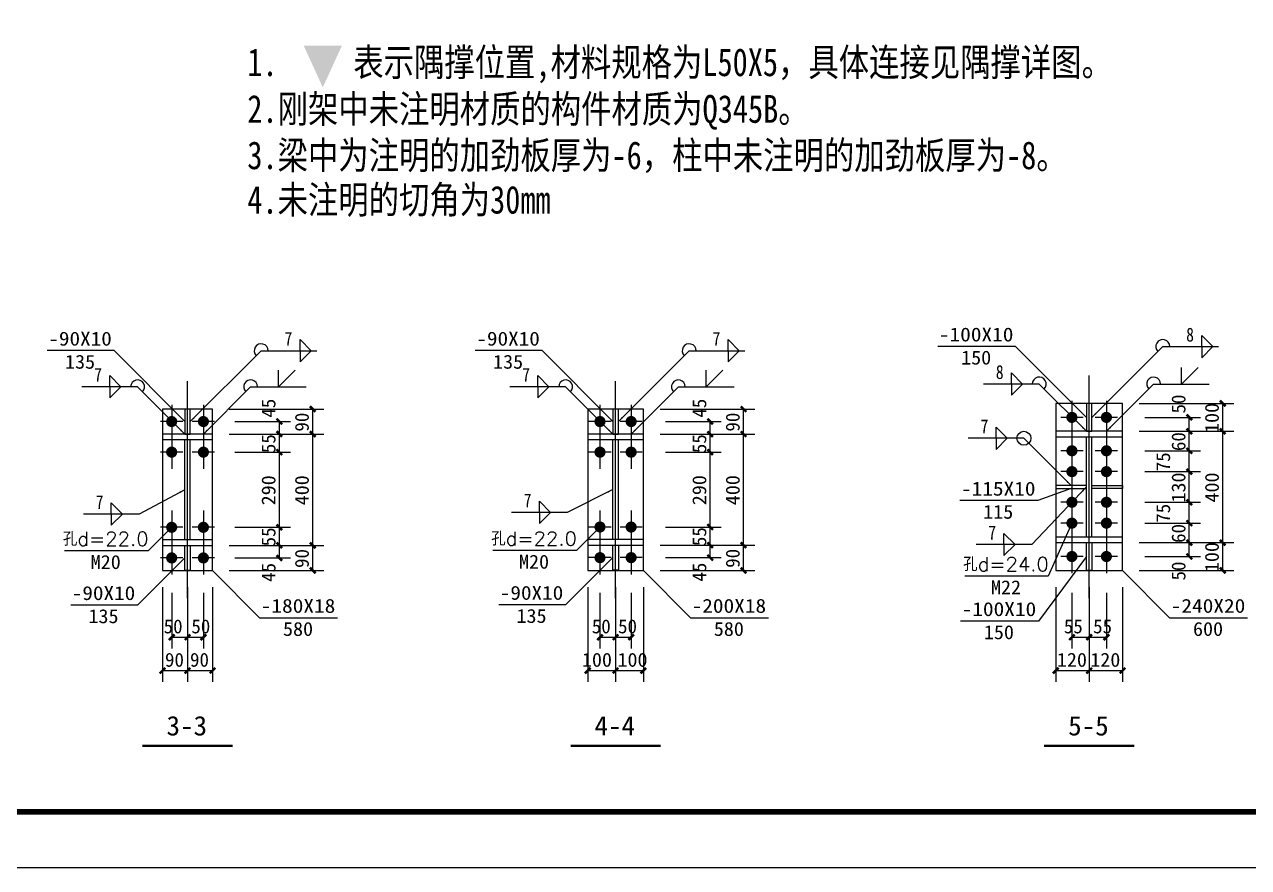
# Model space of a CAD drawing. Extents: x 36360094 to 36697644, y 75306 to 425482.
# Drawn here: x 36642273 to 36664272, y 337289 to 352434 of the extents above; entities that cross this region are included whole.
import ezdxf
from ezdxf.enums import TextEntityAlignment as Align

# ---------------------------------------------------------------- set-up
doc = ezdxf.new("R2010")
doc.units = 0
doc.header["$LTSCALE"] = 1000
doc.header["$MEASUREMENT"] = 0
for name, color, linetype in [('10', 7, 'CONTINUOUS'), ('1000', 2, 'CONTINUOUS'), ('DIM', 3, 'CONTINUOUS'), ('PUB_TITLE', 4, 'CONTINUOUS'), ('尺寸标注', 253, 'CONTINUOUS'), ('焊缝标注', 253, 'CONTINUOUS'), ('编号标注', 253, 'CONTINUOUS'), ('螺栓孔标注', 253, 'CONTINUOUS'), ('钢板标注', 253, 'CONTINUOUS'), ('隅撑', 1, 'CONTINUOUS')]:
    doc.layers.add(name, color=color, linetype=linetype)
doc.styles.add('-宋体', font='', dxfattribs={"width": 0.8})
doc.styles.add('_HZTXT', font='txt.shx', dxfattribs={"width": 0.8, "bigfont": 'hztxt.shx'})
doc.styles.get('-宋体').set_extended_font_data('SimSun')

msp = doc.modelspace()

# ---------------------------------------------------------------- linework, layer by layer
at = {"layer": '10', "color": 253, "linetype": 'ByBlock'}
for p, q in [((36661098.5, 345675.5, 500), (36661098.5, 345075.5, 500)), ((36661718.5, 345675.5, 500), (36661718.5, 345075.5, 500)), ((36644918.4, 345600.5, 500), (36644918.4, 345000.5, 500)), ((36645488.4, 345600.5, 500), (36645488.4, 345000.5, 500)), ((36652616.4, 345600.5, 500), (36652616.4, 345000.5, 500)), ((36653176.4, 345600.5, 500), (36653176.4, 345000.5, 500)), ((36645118.4, 345300.5, 500), (36644718.4, 345300.5, 500)), ((36645688.4, 345300.5, 500), (36645288.4, 345300.5, 500)), ((36652816.4, 345300.5, 500), (36652416.4, 345300.5, 500)), ((36653376.4, 345300.5, 500), (36652976.4, 345300.5, 500)), ((36661298.5, 345375.5, 500), (36660898.5, 345375.5, 500)), ((36661918.5, 345375.5, 500), (36661518.5, 345375.5, 500)), ((36644918.4, 345050.5, 500), (36644918.4, 344450.5, 500)), ((36645488.4, 345050.5, 500), (36645488.4, 344450.5, 500)), ((36652616.4, 345050.5, 500), (36652616.4, 344450.5, 500)), ((36653176.4, 345050.5, 500), (36653176.4, 344450.5, 500)), ((36661098.5, 345075.5, 500), (36661098.5, 344475.5, 500)), ((36661718.5, 345075.5, 500), (36661718.5, 344475.5, 500)), ((36645118.4, 344750.5, 500), (36644718.4, 344750.5, 500)), ((36645688.4, 344750.5, 500), (36645288.4, 344750.5, 500)), ((36652816.4, 344750.5, 500), (36652416.4, 344750.5, 500)), ((36653376.4, 344750.5, 500), (36652976.4, 344750.5, 500)), ((36661298.5, 344775.5, 500), (36660898.5, 344775.5, 500)), ((36661918.5, 344775.5, 500), (36661518.5, 344775.5, 500)), ((36661098.5, 344700.5, 500), (36661098.5, 344100.5, 500)), ((36661718.5, 344700.5, 500), (36661718.5, 344100.5, 500)), ((36661298.5, 344400.5, 500), (36660898.5, 344400.5, 500)), ((36661918.5, 344400.5, 500), (36661518.5, 344400.5, 500)), ((36661098.5, 344150.5, 500), (36661098.5, 343550.5, 500)), ((36661718.5, 344150.5, 500), (36661718.5, 343550.5, 500)), ((36644918.4, 343700.5, 500), (36644918.4, 343100.5, 500)), ((36645488.4, 343700.5, 500), (36645488.4, 343100.5, 500)), ((36652616.4, 343705.5, 500), (36652616.4, 343105.5, 500)), ((36653176.4, 343705.5, 500), (36653176.4, 343105.5, 500)), ((36661298.5, 343850.5, 500), (36660898.5, 343850.5, 500)), ((36661098.5, 343775.5, 500), (36661098.5, 343175.5, 500)), ((36661918.5, 343850.5, 500), (36661518.5, 343850.5, 500)), ((36661718.5, 343775.5, 500), (36661718.5, 343175.5, 500)), ((36661298.5, 343475.5, 500), (36660898.5, 343475.5, 500)), ((36661918.5, 343475.5, 500), (36661518.5, 343475.5, 500)), ((36645118.4, 343400.5, 500), (36644718.4, 343400.5, 500)), ((36645688.4, 343400.5, 500), (36645288.4, 343400.5, 500)), ((36652816.4, 343405.5, 500), (36652416.4, 343405.5, 500)), ((36653376.4, 343405.5, 500), (36652976.4, 343405.5, 500)), ((36644918.4, 343150.5, 500), (36644918.4, 342550.5, 500)), ((36645488.4, 343150.5, 500), (36645488.4, 342550.5, 500)), ((36652616.4, 343155.5, 500), (36652616.4, 342555.5, 500)), ((36653176.4, 343155.5, 500), (36653176.4, 342555.5, 500)), ((36661098.5, 343175.5, 500), (36661098.5, 342575.5, 500)), ((36661718.5, 343175.5, 500), (36661718.5, 342575.5, 500)), ((36645118.4, 342850.5, 500), (36644718.4, 342850.5, 500)), ((36645688.4, 342850.5, 500), (36645288.4, 342850.5, 500)), ((36652816.4, 342855.5, 500), (36652416.4, 342855.5, 500)), ((36653376.4, 342855.5, 500), (36652976.4, 342855.5, 500)), ((36661298.5, 342875.5, 500), (36660898.5, 342875.5, 500)), ((36661918.5, 342875.5, 500), (36661518.5, 342875.5, 500))]:
    msp.add_line(p, q, dxfattribs=at)
at = {"layer": '10', "const_width": 100, "elevation": 500}
for points in [[(36644968.4, 345300.5, 1), (36644868.4, 345300.5, 1), (36644968.4, 345300.5, 1)], [(36645538.4, 345300.5, 1), (36645438.4, 345300.5, 1), (36645538.4, 345300.5, 1)], [(36652666.4, 345300.5, 1), (36652566.4, 345300.5, 1), (36652666.4, 345300.5, 1)], [(36653226.4, 345300.5, 1), (36653126.4, 345300.5, 1), (36653226.4, 345300.5, 1)], [(36661148.5, 345375.5, 1), (36661048.5, 345375.5, 1), (36661148.5, 345375.5, 1)], [(36661768.5, 345375.5, 1), (36661668.5, 345375.5, 1), (36661768.5, 345375.5, 1)], [(36644968.4, 344750.5, 1), (36644868.4, 344750.5, 1), (36644968.4, 344750.5, 1)], [(36645538.4, 344750.5, 1), (36645438.4, 344750.5, 1), (36645538.4, 344750.5, 1)], [(36652666.4, 344750.5, 1), (36652566.4, 344750.5, 1), (36652666.4, 344750.5, 1)], [(36653226.4, 344750.5, 1), (36653126.4, 344750.5, 1), (36653226.4, 344750.5, 1)], [(36661148.5, 344775.5, 1), (36661048.5, 344775.5, 1), (36661148.5, 344775.5, 1)], [(36661768.5, 344775.5, 1), (36661668.5, 344775.5, 1), (36661768.5, 344775.5, 1)], [(36661148.5, 344400.5, 1), (36661048.5, 344400.5, 1), (36661148.5, 344400.5, 1)], [(36661768.5, 344400.5, 1), (36661668.5, 344400.5, 1), (36661768.5, 344400.5, 1)], [(36661148.5, 343850.5, 1), (36661048.5, 343850.5, 1), (36661148.5, 343850.5, 1)], [(36661768.5, 343850.5, 1), (36661668.5, 343850.5, 1), (36661768.5, 343850.5, 1)], [(36644968.4, 343400.5, 1), (36644868.4, 343400.5, 1), (36644968.4, 343400.5, 1)], [(36645538.4, 343400.5, 1), (36645438.4, 343400.5, 1), (36645538.4, 343400.5, 1)], [(36652666.4, 343405.5, 1), (36652566.4, 343405.5, 1), (36652666.4, 343405.5, 1)], [(36653226.4, 343405.5, 1), (36653126.4, 343405.5, 1), (36653226.4, 343405.5, 1)], [(36661148.5, 343475.5, 1), (36661048.5, 343475.5, 1), (36661148.5, 343475.5, 1)], [(36661768.5, 343475.5, 1), (36661668.5, 343475.5, 1), (36661768.5, 343475.5, 1)], [(36661148.5, 342875.5, 1), (36661048.5, 342875.5, 1), (36661148.5, 342875.5, 1)], [(36661768.5, 342875.5, 1), (36661668.5, 342875.5, 1), (36661768.5, 342875.5, 1)], [(36644968.4, 342850.5, 1), (36644868.4, 342850.5, 1), (36644968.4, 342850.5, 1)], [(36645538.4, 342850.5, 1), (36645438.4, 342850.5, 1), (36645538.4, 342850.5, 1)], [(36652666.4, 342855.5, 1), (36652566.4, 342855.5, 1), (36652666.4, 342855.5, 1)], [(36653226.4, 342855.5, 1), (36653126.4, 342855.5, 1), (36653226.4, 342855.5, 1)]]:
    msp.add_lwpolyline(points, format="xyb", close=True, dxfattribs=at)
at = {"layer": '10', "const_width": 45, "elevation": 500}
for points in [[(36644393.4, 339475.5), (36646013.4, 339475.5)], [(36652086.4, 339475.5), (36653706.4, 339475.5)], [(36660598.5, 339475.5), (36662218.5, 339475.5)]]:
    msp.add_lwpolyline(points, dxfattribs=at)
at = {"layer": '1000', "elevation": 500}
for points in [[(36662008.5, 345625.5), (36660808.5, 345625.5)], [(36660808.5, 345625.5), (36660808.5, 342625.5)], [(36661458.5, 345625.5), (36661358.5, 345625.5)], [(36661358.5, 345625.5), (36661358.5, 345125.5)], [(36661458.5, 345125.5), (36661458.5, 345625.5)], [(36662008.5, 342625.5), (36662008.5, 345625.5)], [(36645653.4, 345525.5), (36644753.4, 345525.5)], [(36644753.4, 345525.5), (36644753.4, 342625.5)], [(36645253.4, 345525.5), (36645153.4, 345525.5)], [(36645153.4, 345525.5), (36645153.4, 345075.5)], [(36645253.4, 345075.5), (36645253.4, 345525.5)], [(36645653.4, 342625.5), (36645653.4, 345525.5)], [(36653396.4, 345525.5), (36652396.4, 345525.5)], [(36652396.4, 345525.5), (36652396.4, 342625.5)], [(36652946.4, 345525.5), (36652846.4, 345525.5)], [(36652846.4, 345525.5), (36652846.4, 345075.5)], [(36652946.4, 345075.5), (36652946.4, 345525.5)], [(36653396.4, 342625.5), (36653396.4, 345525.5)], [(36645153.4, 345075.5), (36645253.4, 345075.5)], [(36652846.4, 345075.5), (36652946.4, 345075.5)], [(36661358.5, 345125.5), (36661458.5, 345125.5)], [(36661358.5, 344150.5), (36660808.5, 344150.5)], [(36660808.5, 344150.5), (36660808.5, 344100.5)], [(36660808.5, 344100.5), (36661358.5, 344100.5)], [(36661358.5, 344100.5), (36661358.5, 344150.5)], [(36661458.5, 344150.5), (36662008.5, 344150.5)], [(36661458.5, 344100.5), (36661458.5, 344150.5)], [(36662008.5, 344100.5), (36661458.5, 344100.5)], [(36662008.5, 344150.5), (36662008.5, 344100.5)], [(36645153.4, 343075.5), (36645253.4, 343075.5)], [(36645153.4, 342625.5), (36645153.4, 343075.5)], [(36645253.4, 343075.5), (36645253.4, 342625.5)], [(36652846.4, 343080.5), (36652946.4, 343080.5)], [(36652846.4, 342630.5), (36652846.4, 343080.5)], [(36652946.4, 343080.5), (36652946.4, 342630.5)], [(36661358.5, 343125.5), (36661458.5, 343125.5)], [(36661358.5, 342625.5), (36661358.5, 343125.5)], [(36661458.5, 343125.5), (36661458.5, 342625.5)], [(36644753.4, 342625.5), (36645653.4, 342625.5)], [(36645253.4, 342625.5), (36645153.4, 342625.5)], [(36652396.4, 342625.5), (36653396.4, 342625.5)], [(36652946.4, 342630.5), (36652846.4, 342630.5)], [(36660808.5, 342625.5), (36662008.5, 342625.5)], [(36661458.5, 342625.5), (36661358.5, 342625.5)]]:
    msp.add_lwpolyline(points, dxfattribs=at)
at = {"layer": 'PUB_TITLE'}
msp.add_lwpolyline([(36623344.3, 337288.6), (36697644.3, 337288.6), (36697644.3, 379288.6), (36623344.3, 379288.6)], close=True, dxfattribs=at)
at = {"layer": 'PUB_TITLE', "const_width": 100}
msp.add_lwpolyline([(36625844.3, 338288.6), (36696644.3, 338288.6), (36696644.3, 378288.6), (36625844.3, 378288.6)], close=True, dxfattribs=at)
at = {"layer": '尺寸标注', "color": 253, "linetype": 'ByBlock'}
for p, q in [((36662308.5, 345625.5, 500), (36664008.5, 345625.5, 500)), ((36645953.4, 345525.5, 500), (36647653.4, 345525.5, 500)), ((36653696.4, 345525.5, 500), (36655396.4, 345525.5, 500)), ((36646053.4, 345300.5, 500), (36647053.4, 345300.5, 500)), ((36653796.4, 345300.5, 500), (36654796.4, 345300.5, 500)), ((36662408.5, 345375.5, 500), (36663408.5, 345375.5, 500)), ((36645953.4, 345075.5, 500), (36647653.4, 345075.5, 500)), ((36645953.4, 345075.5, 500), (36647653.4, 345075.5, 500)), ((36646053.4, 345075.5, 500), (36647053.4, 345075.5, 500)), ((36646053.4, 345075.5, 500), (36647053.4, 345075.5, 500)), ((36653696.4, 345075.5, 500), (36655396.4, 345075.5, 500)), ((36653696.4, 345075.5, 500), (36655396.4, 345075.5, 500)), ((36653796.4, 345075.5, 500), (36654796.4, 345075.5, 500)), ((36653796.4, 345075.5, 500), (36654796.4, 345075.5, 500)), ((36662308.5, 345125.5, 500), (36664008.5, 345125.5, 500)), ((36662308.5, 345125.5, 500), (36664008.5, 345125.5, 500)), ((36662408.5, 345125.5, 500), (36663408.5, 345125.5, 500)), ((36662408.5, 345125.5, 500), (36663408.5, 345125.5, 500)), ((36646053.4, 344750.5, 500), (36647053.4, 344750.5, 500)), ((36646053.4, 344750.5, 500), (36647053.4, 344750.5, 500)), ((36653796.4, 344750.5, 500), (36654796.4, 344750.5, 500)), ((36653796.4, 344750.5, 500), (36654796.4, 344750.5, 500)), ((36662408.5, 344775.5, 500), (36663408.5, 344775.5, 500)), ((36662408.5, 344775.5, 500), (36663408.5, 344775.5, 500)), ((36662408.5, 344400.5, 500), (36663408.5, 344400.5, 500)), ((36662408.5, 344400.5, 500), (36663408.5, 344400.5, 500)), ((36662408.5, 343850.5, 500), (36663408.5, 343850.5, 500)), ((36662408.5, 343850.5, 500), (36663408.5, 343850.5, 500)), ((36662408.5, 343475.5, 500), (36663408.5, 343475.5, 500)), ((36662408.5, 343475.5, 500), (36663408.5, 343475.5, 500)), ((36646053.4, 343400.5, 500), (36647053.4, 343400.5, 500)), ((36646053.4, 343400.5, 500), (36647053.4, 343400.5, 500)), ((36653796.4, 343405.5, 500), (36654796.4, 343405.5, 500)), ((36653796.4, 343405.5, 500), (36654796.4, 343405.5, 500)), ((36645953.4, 343075.5, 500), (36647653.4, 343075.5, 500)), ((36645953.4, 343075.5, 500), (36647653.4, 343075.5, 500)), ((36646053.4, 343075.5, 500), (36647053.4, 343075.5, 500)), ((36646053.4, 343075.5, 500), (36647053.4, 343075.5, 500)), ((36653696.4, 343080.5, 500), (36655396.4, 343080.5, 500)), ((36653696.4, 343080.5, 500), (36655396.4, 343080.5, 500)), ((36653796.4, 343080.5, 500), (36654796.4, 343080.5, 500)), ((36653796.4, 343080.5, 500), (36654796.4, 343080.5, 500)), ((36662308.5, 343125.5, 500), (36664008.5, 343125.5, 500)), ((36662308.5, 343125.5, 500), (36664008.5, 343125.5, 500)), ((36662408.5, 343125.5, 500), (36663408.5, 343125.5, 500)), ((36662408.5, 343125.5, 500), (36663408.5, 343125.5, 500)), ((36646053.4, 342850.5, 500), (36647053.4, 342850.5, 500)), ((36653796.4, 342855.5, 500), (36654796.4, 342855.5, 500)), ((36662408.5, 342875.5, 500), (36663408.5, 342875.5, 500)), ((36645953.4, 342625.5, 500), (36647653.4, 342625.5, 500)), ((36653696.4, 342625.5, 500), (36655396.4, 342625.5, 500)), ((36662308.5, 342625.5, 500), (36664008.5, 342625.5, 500)), ((36644753.4, 342325.5, 500), (36644753.4, 340625.5, 500)), ((36645203.4, 342325.5, 500), (36645203.4, 340625.5, 500)), ((36645203.4, 342325.5, 500), (36645203.4, 340625.5, 500)), ((36645653.4, 342325.5, 500), (36645653.4, 340625.5, 500)), ((36652396.4, 342325.5, 500), (36652396.4, 340625.5, 500)), ((36652896.4, 342325.5, 500), (36652896.4, 340625.5, 500)), ((36652896.4, 342325.5, 500), (36652896.4, 340625.5, 500)), ((36653396.4, 342325.5, 500), (36653396.4, 340625.5, 500)), ((36660808.5, 342325.5, 500), (36660808.5, 340625.5, 500)), ((36661408.5, 342325.5, 500), (36661408.5, 340625.5, 500)), ((36661408.5, 342325.5, 500), (36661408.5, 340625.5, 500)), ((36662008.5, 342325.5, 500), (36662008.5, 340625.5, 500)), ((36644918.4, 342225.5, 500), (36644918.4, 341225.5, 500)), ((36645203.4, 342225.5, 500), (36645203.4, 341225.5, 500)), ((36645203.4, 342225.5, 500), (36645203.4, 341225.5, 500)), ((36645488.4, 342225.5, 500), (36645488.4, 341225.5, 500)), ((36652616.4, 342225.5, 500), (36652616.4, 341225.5, 500)), ((36652896.4, 342225.5, 500), (36652896.4, 341225.5, 500)), ((36652896.4, 342225.5, 500), (36652896.4, 341225.5, 500)), ((36653176.4, 342225.5, 500), (36653176.4, 341225.5, 500)), ((36661098.5, 342225.5, 500), (36661098.5, 341225.5, 500)), ((36661408.5, 342225.5, 500), (36661408.5, 341225.5, 500)), ((36661408.5, 342225.5, 500), (36661408.5, 341225.5, 500)), ((36661718.5, 342225.5, 500), (36661718.5, 341225.5, 500))]:
    msp.add_line(p, q, dxfattribs=at)
at = {"layer": '尺寸标注'}
for p, q in [((36663808.5, 345125.5, 500), (36663808.5, 345625.5, 500)), ((36647453.4, 345075.5, 500), (36647453.4, 345525.5, 500)), ((36655196.4, 345075.5, 500), (36655196.4, 345525.5, 500)), ((36646853.4, 345075.5, 500), (36646853.4, 345300.5, 500)), ((36654596.4, 345075.5, 500), (36654596.4, 345300.5, 500)), ((36663208.5, 345125.5, 500), (36663208.5, 345375.5, 500)), ((36646853.4, 344750.5, 500), (36646853.4, 345075.5, 500)), ((36647453.4, 343075.5, 500), (36647453.4, 345075.5, 500)), ((36654596.4, 344750.5, 500), (36654596.4, 345075.5, 500)), ((36655196.4, 343080.5, 500), (36655196.4, 345075.5, 500)), ((36663208.5, 344775.5, 500), (36663208.5, 345125.5, 500)), ((36663808.5, 343125.5, 500), (36663808.5, 345125.5, 500)), ((36646853.4, 343400.5, 500), (36646853.4, 344750.5, 500)), ((36654596.4, 343405.5, 500), (36654596.4, 344750.5, 500)), ((36663208.5, 344400.5, 500), (36663208.5, 344775.5, 500)), ((36663208.5, 343850.5, 500), (36663208.5, 344400.5, 500)), ((36663208.5, 343475.5, 500), (36663208.5, 343850.5, 500)), ((36663208.5, 343125.5, 500), (36663208.5, 343475.5, 500)), ((36646853.4, 343075.5, 500), (36646853.4, 343400.5, 500)), ((36654596.4, 343080.5, 500), (36654596.4, 343405.5, 500)), ((36646853.4, 342850.5, 500), (36646853.4, 343075.5, 500)), ((36647453.4, 342625.5, 500), (36647453.4, 343075.5, 500)), ((36654596.4, 342855.5, 500), (36654596.4, 343080.5, 500)), ((36655196.4, 342625.5, 500), (36655196.4, 343080.5, 500)), ((36663208.5, 342875.5, 500), (36663208.5, 343125.5, 500)), ((36663808.5, 342625.5, 500), (36663808.5, 343125.5, 500)), ((36644918.4, 341425.5, 500), (36645203.4, 341425.5, 500)), ((36645203.4, 341425.5, 500), (36645488.4, 341425.5, 500)), ((36652616.4, 341425.5, 500), (36652896.4, 341425.5, 500)), ((36652896.4, 341425.5, 500), (36653176.4, 341425.5, 500)), ((36661098.5, 341425.5, 500), (36661408.5, 341425.5, 500)), ((36661408.5, 341425.5, 500), (36661718.5, 341425.5, 500)), ((36644753.4, 340825.5, 500), (36645203.4, 340825.5, 500)), ((36645203.4, 340825.5, 500), (36645653.4, 340825.5, 500)), ((36652396.4, 340825.5, 500), (36652896.4, 340825.5, 500)), ((36652896.4, 340825.5, 500), (36653396.4, 340825.5, 500)), ((36660808.5, 340825.5, 500), (36661408.5, 340825.5, 500)), ((36661408.5, 340825.5, 500), (36662008.5, 340825.5, 500))]:
    msp.add_line(p, q, dxfattribs=at)
at = {"layer": '尺寸标注', "const_width": 45, "elevation": 500}
for points in [[(36663758.5, 345675.5), (36663858.5, 345575.5)], [(36647403.4, 345575.5), (36647503.4, 345475.5)], [(36655146.4, 345575.5), (36655246.4, 345475.5)], [(36663158.5, 345425.5), (36663258.5, 345325.5)], [(36646803.4, 345350.5), (36646903.4, 345250.5)], [(36654546.4, 345350.5), (36654646.4, 345250.5)], [(36663158.5, 345175.5), (36663258.5, 345075.5)], [(36663158.5, 345175.5), (36663258.5, 345075.5)], [(36663758.5, 345175.5), (36663858.5, 345075.5)], [(36663758.5, 345175.5), (36663858.5, 345075.5)], [(36646803.4, 345125.5), (36646903.4, 345025.5)], [(36646803.4, 345125.5), (36646903.4, 345025.5)], [(36647403.4, 345125.5), (36647503.4, 345025.5)], [(36647403.4, 345125.5), (36647503.4, 345025.5)], [(36654546.4, 345125.5), (36654646.4, 345025.5)], [(36654546.4, 345125.5), (36654646.4, 345025.5)], [(36655146.4, 345125.5), (36655246.4, 345025.5)], [(36655146.4, 345125.5), (36655246.4, 345025.5)], [(36646803.4, 344800.5), (36646903.4, 344700.5)], [(36646803.4, 344800.5), (36646903.4, 344700.5)], [(36654546.4, 344800.5), (36654646.4, 344700.5)], [(36654546.4, 344800.5), (36654646.4, 344700.5)], [(36663158.5, 344825.5), (36663258.5, 344725.5)], [(36663158.5, 344825.5), (36663258.5, 344725.5)], [(36663158.5, 344450.5), (36663258.5, 344350.5)], [(36663158.5, 344450.5), (36663258.5, 344350.5)], [(36663158.5, 343900.5), (36663258.5, 343800.5)], [(36663158.5, 343900.5), (36663258.5, 343800.5)], [(36646803.4, 343450.5), (36646903.4, 343350.5)], [(36646803.4, 343450.5), (36646903.4, 343350.5)], [(36654546.4, 343455.5), (36654646.4, 343355.5)], [(36654546.4, 343455.5), (36654646.4, 343355.5)], [(36663158.5, 343525.5), (36663258.5, 343425.5)], [(36663158.5, 343525.5), (36663258.5, 343425.5)], [(36663158.5, 343175.5), (36663258.5, 343075.5)], [(36663158.5, 343175.5), (36663258.5, 343075.5)], [(36663758.5, 343175.5), (36663858.5, 343075.5)], [(36663758.5, 343175.5), (36663858.5, 343075.5)], [(36646803.4, 343125.5), (36646903.4, 343025.5)], [(36646803.4, 343125.5), (36646903.4, 343025.5)], [(36647403.4, 343125.5), (36647503.4, 343025.5)], [(36647403.4, 343125.5), (36647503.4, 343025.5)], [(36654546.4, 343130.5), (36654646.4, 343030.5)], [(36654546.4, 343130.5), (36654646.4, 343030.5)], [(36655146.4, 343130.5), (36655246.4, 343030.5)], [(36655146.4, 343130.5), (36655246.4, 343030.5)], [(36646803.4, 342900.5), (36646903.4, 342800.5)], [(36654546.4, 342905.5), (36654646.4, 342805.5)], [(36663158.5, 342925.5), (36663258.5, 342825.5)], [(36647403.4, 342675.5), (36647503.4, 342575.5)], [(36655146.4, 342675.5), (36655246.4, 342575.5)], [(36663758.5, 342675.5), (36663858.5, 342575.5)], [(36644868.4, 341375.5), (36644968.4, 341475.5)], [(36645153.4, 341375.5), (36645253.4, 341475.5)], [(36645153.4, 341375.5), (36645253.4, 341475.5)], [(36645438.4, 341375.5), (36645538.4, 341475.5)], [(36652566.4, 341375.5), (36652666.4, 341475.5)], [(36652846.4, 341375.5), (36652946.4, 341475.5)], [(36652846.4, 341375.5), (36652946.4, 341475.5)], [(36653126.4, 341375.5), (36653226.4, 341475.5)], [(36661048.5, 341375.5), (36661148.5, 341475.5)], [(36661358.5, 341375.5), (36661458.5, 341475.5)], [(36661358.5, 341375.5), (36661458.5, 341475.5)], [(36661668.5, 341375.5), (36661768.5, 341475.5)], [(36644703.4, 340775.5), (36644803.4, 340875.5)], [(36645153.4, 340775.5), (36645253.4, 340875.5)], [(36645153.4, 340775.5), (36645253.4, 340875.5)], [(36645603.4, 340775.5), (36645703.4, 340875.5)], [(36652346.4, 340775.5), (36652446.4, 340875.5)], [(36652846.4, 340775.5), (36652946.4, 340875.5)], [(36652846.4, 340775.5), (36652946.4, 340875.5)], [(36653346.4, 340775.5), (36653446.4, 340875.5)], [(36660758.5, 340775.5), (36660858.5, 340875.5)], [(36661358.5, 340775.5), (36661458.5, 340875.5)], [(36661358.5, 340775.5), (36661458.5, 340875.5)], [(36661958.5, 340775.5), (36662058.5, 340875.5)]]:
    msp.add_lwpolyline(points, dxfattribs=at)
at = {"layer": '尺寸标注', "color": 3, "elevation": 500}
for points in [[(36645653.4, 345075.5), (36644753.4, 345075.5)], [(36644753.4, 345075.5), (36644753.4, 344975.5)], [(36644753.4, 344975.5), (36645653.4, 344975.5)], [(36645153.4, 343175.5), (36645153.4, 344975.5)], [(36645253.4, 343175.5), (36645253.4, 344975.5)], [(36645653.4, 344975.5), (36645653.4, 345075.5)], [(36653396.4, 345075.5), (36652396.4, 345075.5)], [(36652396.4, 345075.5), (36652396.4, 344975.5)], [(36652396.4, 344975.5), (36653396.4, 344975.5)], [(36652846.4, 343180.5), (36652846.4, 344975.5)], [(36652946.4, 343180.5), (36652946.4, 344975.5)], [(36653396.4, 344975.5), (36653396.4, 345075.5)], [(36662008.5, 345125.5), (36660808.5, 345125.5)], [(36660808.5, 345125.5), (36660808.5, 345025.5)], [(36660808.5, 345025.5), (36662008.5, 345025.5)], [(36661358.5, 343225.5), (36661358.5, 345025.5)], [(36661458.5, 343225.5), (36661458.5, 345025.5)], [(36662008.5, 345025.5), (36662008.5, 345125.5)], [(36662008.5, 343225.5), (36660808.5, 343225.5)], [(36660808.5, 343225.5), (36660808.5, 343125.5)], [(36662008.5, 343125.5), (36662008.5, 343225.5)], [(36645653.4, 343175.5), (36644753.4, 343175.5)], [(36644753.4, 343175.5), (36644753.4, 343075.5)], [(36644753.4, 343075.5), (36645653.4, 343075.5)], [(36645653.4, 343075.5), (36645653.4, 343175.5)], [(36653396.4, 343180.5), (36652396.4, 343180.5)], [(36652396.4, 343180.5), (36652396.4, 343080.5)], [(36652396.4, 343080.5), (36653396.4, 343080.5)], [(36653396.4, 343080.5), (36653396.4, 343180.5)], [(36660808.5, 343125.5), (36662008.5, 343125.5)]]:
    msp.add_lwpolyline(points, dxfattribs=at)
at = {"layer": '焊缝标注', "color": 253, "linetype": 'ByBlock'}
for p, q in [((36647226.7, 346772.8, 500), (36647426.7, 346572.8, 500)), ((36647226.7, 346572.8, 500), (36647226.7, 346772.8, 500)), ((36654919.7, 346772.8, 500), (36655119.7, 346572.8, 500)), ((36654919.7, 346572.8, 500), (36654919.7, 346772.8, 500)), ((36663431.8, 346847.8, 500), (36663631.8, 346647.8, 500)), ((36663431.8, 346647.8, 500), (36663431.8, 346847.8, 500)), ((36646526.7, 346572.8, 500), (36647526.7, 346572.8, 500)), ((36647226.7, 346372.8, 500), (36647426.7, 346572.8, 500)), ((36647226.7, 346572.8, 500), (36647226.7, 346372.8, 500)), ((36654219.7, 346572.8, 500), (36655219.7, 346572.8, 500)), ((36654919.7, 346372.8, 500), (36655119.7, 346572.8, 500)), ((36654919.7, 346572.8, 500), (36654919.7, 346372.8, 500)), ((36662731.8, 346647.8, 500), (36663731.8, 346647.8, 500)), ((36663431.8, 346447.8, 500), (36663631.8, 346647.8, 500)), ((36663431.8, 346647.8, 500), (36663431.8, 346447.8, 500)), ((36663067.4, 345973.7, 500), (36663067.4, 346273.7, 500)), ((36663067.4, 345973.7, 500), (36663367.4, 346273.7, 500)), ((36644005.9, 345925, 500), (36643805.9, 346125, 500)), ((36643805.9, 345925, 500), (36643805.9, 346125, 500)), ((36646837.2, 345923.7, 500), (36646837.2, 346223.7, 500)), ((36646837.2, 345923.7, 500), (36647137.2, 346223.7, 500)), ((36651698.9, 345925, 500), (36651498.9, 346125, 500)), ((36651498.9, 345925, 500), (36651498.9, 346125, 500)), ((36654525.2, 345923.7, 500), (36654525.2, 346223.7, 500)), ((36654525.2, 345923.7, 500), (36654825.2, 346223.7, 500)), ((36660211, 345975, 500), (36660011, 346175, 500)), ((36660011, 345975, 500), (36660011, 346175, 500)), ((36644305.9, 345925, 500), (36643305.9, 345925, 500)), ((36644005.9, 345925, 500), (36643805.9, 345725, 500)), ((36643805.9, 345925, 500), (36643805.9, 345725, 500)), ((36646337.2, 345923.7, 500), (36647337.2, 345923.7, 500)), ((36651998.9, 345925, 500), (36650998.9, 345925, 500)), ((36651698.9, 345925, 500), (36651498.9, 345725, 500)), ((36651498.9, 345925, 500), (36651498.9, 345725, 500)), ((36654025.2, 345923.7, 500), (36655025.2, 345923.7, 500)), ((36660511, 345975, 500), (36659511, 345975, 500)), ((36660211, 345975, 500), (36660011, 345775, 500)), ((36660011, 345975, 500), (36660011, 345775, 500)), ((36662567.4, 345973.7, 500), (36663567.4, 345973.7, 500)), ((36659936, 345000, 500), (36659736, 345200, 500)), ((36659736, 345000, 500), (36659736, 345200, 500)), ((36660236, 345000, 500), (36659236, 345000, 500)), ((36659936, 345000, 500), (36659736, 344800, 500)), ((36659736, 345000, 500), (36659736, 344800, 500)), ((36651726.6, 343669, 500), (36651526.6, 343869, 500)), ((36651526.6, 343669, 500), (36651526.6, 343869, 500)), ((36644333.2, 343638.8, 500), (36643333.2, 343638.8, 500)), ((36644033.2, 343638.8, 500), (36643833.2, 343838.8, 500)), ((36643833.2, 343638.8, 500), (36643833.2, 343838.8, 500)), ((36644033.2, 343638.8, 500), (36643833.2, 343438.8, 500)), ((36643833.2, 343638.8, 500), (36643833.2, 343438.8, 500)), ((36652026.6, 343669, 500), (36651026.6, 343669, 500)), ((36651726.6, 343669, 500), (36651526.6, 343469, 500)), ((36651526.6, 343669, 500), (36651526.6, 343469, 500)), ((36660075.3, 343091.2, 500), (36659875.3, 343291.2, 500)), ((36659875.3, 343091.2, 500), (36659875.3, 343291.2, 500)), ((36660375.3, 343091.2, 500), (36659375.3, 343091.2, 500)), ((36660075.3, 343091.2, 500), (36659875.3, 342891.2, 500)), ((36659875.3, 343091.2, 500), (36659875.3, 342891.2, 500))]:
    msp.add_line(p, q, dxfattribs=at)
at = {"layer": '焊缝标注'}
for p, q in [((36645253.4, 345300.5, 500), (36646526.7, 346572.8, 500)), ((36652946.4, 345300.5, 500), (36654219.7, 346572.8, 500)), ((36661458.5, 345375.5, 500), (36662731.8, 346647.8, 500)), ((36645153.4, 345075.5, 500), (36644305.9, 345925, 500)), ((36645488.4, 345075.5, 500), (36646337.2, 345923.7, 500)), ((36652846.4, 345075.5, 500), (36651998.9, 345925, 500)), ((36653176.4, 345075.5, 500), (36654025.2, 345923.7, 500)), ((36661358.5, 345125.5, 500), (36660511, 345975, 500)), ((36661718.5, 345125.5, 500), (36662567.4, 345973.7, 500)), ((36661083.5, 344150.5, 500), (36660236, 345000, 500)), ((36645153.4, 344075.5, 500), (36644333.2, 343638.8, 500)), ((36652846.4, 344078, 500), (36652026.6, 343669, 500)), ((36661358.5, 344125.5, 500), (36660375.3, 343091.2, 500))]:
    msp.add_line(p, q, dxfattribs=at)
msp.add_circle((36660236, 345000, 500), 125, dxfattribs=at)
for centre, start, end in [((36662731.8, 346647.8, 500), 0, 224.97719), ((36646526.7, 346572.8, 500), 0, 224.97719), ((36654219.7, 346572.8, 500), 0, 224.97719), ((36660511, 345975, 500), 314.93155, 180.00001), ((36662567.4, 345973.7, 500), 0, 224.97719), ((36644305.9, 345925, 500), 314.93155, 180.00001), ((36646337.2, 345923.7, 500), 0, 224.97719), ((36651998.9, 345925, 500), 314.93155, 180.00001), ((36654025.2, 345923.7, 500), 0, 224.97719)]:
    msp.add_arc(centre, 125, start, end, dxfattribs=at)
for points in [[(36661458.5, 345375.5, 500), (36661539.9, 345435.6, 500), (36661518.6, 345456.8, 500)], [(36645253.4, 345300.5, 500), (36645334.7, 345360.6, 500), (36645313.5, 345381.8, 500)], [(36652946.4, 345300.5, 500), (36653027.7, 345360.6, 500), (36653006.5, 345381.8, 500)], [(36661358.5, 345125.5, 500), (36661298.5, 345206.9, 500), (36661277.3, 345185.7, 500)], [(36661718.5, 345125.5, 500), (36661799.9, 345185.6, 500), (36661778.6, 345206.8, 500)], [(36645153.4, 345075.5, 500), (36645093.4, 345156.9, 500), (36645072.1, 345135.7, 500)], [(36645488.4, 345075.5, 500), (36645569.7, 345135.6, 500), (36645548.5, 345156.8, 500)], [(36652846.4, 345075.5, 500), (36652786.4, 345156.9, 500), (36652765.1, 345135.7, 500)], [(36653176.4, 345075.5, 500), (36653257.7, 345135.6, 500), (36653236.5, 345156.8, 500)], [(36645153.4, 344075.5, 500), (36645058.1, 344041.7, 500), (36645072.2, 344015.3, 500)], [(36652846.4, 344078, 500), (36652750.2, 344046.8, 500), (36652763.6, 344019.9, 500)], [(36661083.5, 344150.5, 500), (36661023.5, 344231.9, 500), (36661002.3, 344210.7, 500)], [(36661358.5, 344125.5, 500), (36661278.7, 344063.4, 500), (36661300.5, 344042.7, 500)]]:
    msp.add_solid(points, dxfattribs=at)
at = {"layer": '编号标注', "color": 7, "linetype": 'ByBlock'}
for p, q in [((36661408.5, 342125.5, 500), (36661408.5, 346125.5, 500)), ((36645203.4, 342125.5, 500), (36645203.4, 346025.5, 500)), ((36652896.4, 342125.5, 500), (36652896.4, 346025.5, 500))]:
    msp.add_line(p, q, dxfattribs=at)
at = {"layer": '螺栓孔标注', "color": 253, "linetype": 'ByBlock'}
for p, q in [((36661098.5, 343475.5, 500), (36660673.5, 342522.8, 500)), ((36644918.4, 343400.5, 500), (36644493.3, 342977.1, 500)), ((36652616.4, 343405.5, 500), (36652191.3, 342982.1, 500)), ((36644493.3, 342977.1, 500), (36642993.3, 342977.1, 500)), ((36652191.3, 342982.1, 500), (36650691.3, 342982.1, 500)), ((36660673.5, 342522.8, 500), (36659173.5, 342522.8, 500))]:
    msp.add_line(p, q, dxfattribs=at)
at = {"layer": '螺栓孔标注', "const_width": 10, "elevation": 500}
for points in [[(36652621.4, 343405.5, 1), (36652611.4, 343405.5, 1), (36652621.4, 343405.5, 1)], [(36661103.5, 343475.5, 1), (36661093.5, 343475.5, 1), (36661103.5, 343475.5, 1)], [(36644923.4, 343400.5, 1), (36644913.4, 343400.5, 1), (36644923.4, 343400.5, 1)]]:
    msp.add_lwpolyline(points, format="xyb", close=True, dxfattribs=at)
at = {"layer": '钢板标注', "color": 253, "linetype": 'ByBlock'}
for p, q in [((36643882.1, 346574.8, 500), (36642682.1, 346574.8, 500)), ((36645153.4, 345300.5, 500), (36643882.1, 346574.8, 500)), ((36651575.1, 346574.8, 500), (36650375.1, 346574.8, 500)), ((36652846.4, 345300.5, 500), (36651575.1, 346574.8, 500)), ((36660087.2, 346649.8, 500), (36658687.2, 346649.8, 500)), ((36661358.5, 345375.5, 500), (36660087.2, 346649.8, 500)), ((36661083.5, 344100.5, 500), (36660483.7, 343879.4, 500)), ((36660483.7, 343879.4, 500), (36659083.7, 343879.4, 500)), ((36645153.4, 342850.5, 500), (36644303.2, 342003.7, 500)), ((36652846.4, 342855.5, 500), (36651996.2, 342008.7, 500)), ((36661358.5, 342875.5, 500), (36660496.2, 341715.7, 500)), ((36645653.4, 342625.5, 500), (36646499.5, 341774.6, 500)), ((36653396.4, 342625.5, 500), (36654242.5, 341774.6, 500)), ((36662008.5, 342625.5, 500), (36662854.7, 341774.6, 500)), ((36644303.2, 342003.7, 500), (36643103.2, 342003.7, 500)), ((36651996.2, 342008.7, 500), (36650796.2, 342008.7, 500)), ((36646499.5, 341774.6, 500), (36647899.5, 341774.6, 500)), ((36654242.5, 341774.6, 500), (36655642.5, 341774.6, 500)), ((36660496.2, 341715.7, 500), (36659096.2, 341715.7, 500)), ((36662854.7, 341774.6, 500), (36664254.7, 341774.6, 500))]:
    msp.add_line(p, q, dxfattribs=at)
at = {"layer": '钢板标注', "const_width": 10, "elevation": 500}
for points in [[(36645158.4, 345300.5, 1), (36645148.4, 345300.5, 1), (36645158.4, 345300.5, 1)], [(36652851.4, 345300.5, 1), (36652841.4, 345300.5, 1), (36652851.4, 345300.5, 1)], [(36661363.5, 345375.5, 1), (36661353.5, 345375.5, 1), (36661363.5, 345375.5, 1)], [(36661088.5, 344100.5, 1), (36661078.5, 344100.5, 1), (36661088.5, 344100.5, 1)], [(36645158.4, 342850.5, 1), (36645148.4, 342850.5, 1), (36645158.4, 342850.5, 1)], [(36652851.4, 342855.5, 1), (36652841.4, 342855.5, 1), (36652851.4, 342855.5, 1)], [(36661363.5, 342875.5, 1), (36661353.5, 342875.5, 1), (36661363.5, 342875.5, 1)], [(36645658.4, 342625.5, 1), (36645648.4, 342625.5, 1), (36645658.4, 342625.5, 1)], [(36653401.4, 342625.5, 1), (36653391.4, 342625.5, 1), (36653401.4, 342625.5, 1)], [(36662013.5, 342625.5, 1), (36662003.5, 342625.5, 1), (36662013.5, 342625.5, 1)]]:
    msp.add_lwpolyline(points, format="xyb", close=True, dxfattribs=at)
at = {"layer": '隅撑', "color": 1, "elevation": -742.2}
msp.add_lwpolyline([(36647634.4, 351303.6, 0, 685.7, 0), (36647634.4, 352052.6, 685.7, 685.7, 0)], format="xyseb", dxfattribs=at)

# ---------------------------------------------------------------- texts
at = {"layer": '10', "width": 0.781072}
for s, p, p2 in [('3-3', (36644825.4, 339661, 500), (36645554.4, 339661, 500)), ('4-4', (36652518.4, 339661, 500), (36653247.4, 339661, 500)), ('5-5', (36661030.5, 339661, 500), (36661759.5, 339661, 500))]:
    msp.add_text(s, height=350, dxfattribs=at).set_placement(p, p2, align=Align.FIT)
at = {"layer": 'DIM', "style": '-宋体', "width": 0.8}
for s, p in [('1.     表示隅撑位置,材料规格为L50X5，具体连接见隅撑详图。', (36646277.5, 351506.3, -742.2)), ('2.刚架中未注明材质的构件材质为Q345B。', (36646277.5, 350667.4, -742.2)), ('3.梁中为注明的加劲板厚为-6，柱中未注明的加劲板厚为-8。', (36646277.5, 349834.9, -742.2)), ('4.未注明的切角为30mm', (36646277.5, 349036, -742.2))]:
    msp.add_text(s, height=500, dxfattribs=at).set_placement(p)
at = {"layer": '尺寸标注'}
for s, width, p, p2 in [('45', 0.816, (36646783.4, 345370.5, 500), (36646783.4, 345710.5, 500)), ('45', 0.815999, (36654526.4, 345370.5, 500), (36654526.4, 345710.5, 500)), ('50', 0.906667, (36663138.5, 345445.5, 500), (36663138.5, 345785.5, 500)), ('100', 1.08, (36663738.5, 345095.5, 500), (36663738.5, 345635.5, 500)), ('90', 0.906667, (36647383.4, 345120.5, 500), (36647383.4, 345460.5, 500)), ('90', 0.906665, (36655126.4, 345120.5, 500), (36655126.4, 345460.5, 500)), ('55', 0.816, (36646783.4, 344733, 500), (36646783.4, 345073, 500)), ('55', 0.815999, (36654526.4, 344733, 500), (36654526.4, 345073, 500)), ('60', 0.906667, (36663138.5, 344770.5, 500), (36663138.5, 345110.5, 500)), ('75', 0.816, (36662862.8, 344408, 500), (36662862.8, 344748, 500)), ('290', 0.864, (36646783.4, 343795.5, 500), (36646783.4, 344335.5, 500)), ('400', 0.925715, (36647383.4, 343795.5, 500), (36647383.4, 344335.5, 500)), ('290', 0.864, (36654526.4, 343798, 500), (36654526.4, 344338, 500)), ('400', 0.925715, (36655126.4, 343798, 500), (36655126.4, 344338, 500)), ('130', 0.996923, (36663138.5, 343845.5, 500), (36663138.5, 344385.5, 500)), ('400', 0.925715, (36663738.5, 343845.5, 500), (36663738.5, 344385.5, 500)), ('75', 0.816, (36662862.8, 343483, 500), (36662862.8, 343823, 500)), ('60', 0.906667, (36663138.5, 343120.5, 500), (36663138.5, 343460.5, 500)), ('55', 0.816, (36646783.4, 343058, 500), (36646783.4, 343398, 500)), ('55', 0.816, (36654526.4, 343063, 500), (36654526.4, 343403, 500)), ('90', 0.906667, (36647383.4, 342670.5, 500), (36647383.4, 343010.5, 500)), ('90', 0.906667, (36655126.4, 342673, 500), (36655126.4, 343013, 500)), ('100', 1.08, (36663738.5, 342595.5, 500), (36663738.5, 343135.5, 500)), ('50', 0.906666, (36663138.5, 342445.5, 500), (36663138.5, 342785.5, 500)), ('45', 0.815999, (36646783.4, 342420.5, 500), (36646783.4, 342760.5, 500)), ('45', 0.816, (36654526.4, 342425.5, 500), (36654526.4, 342765.5, 500))]:
    msp.add_text(s, height=250, rotation=90, dxfattribs=dict(at, width=width)).set_placement(p, p2, align=Align.FIT)
for s, width, p, p2 in [('50', 0.906665, (36644774.6, 341495.5, 500), (36645114.6, 341495.5, 500)), ('50', 0.906665, (36645272.2, 341495.5, 500), (36645612.2, 341495.5, 500)), ('50', 0.906673, (36652469.6, 341495.5, 500), (36652809.7, 341495.5, 500)), ('50', 0.906665, (36652941.7, 341495.5, 500), (36653281.7, 341495.5, 500)), ('55', 0.815991, (36660953.7, 341495.5, 500), (36661293.7, 341495.5, 500)), ('55', 0.816006, (36661479.4, 341495.5, 500), (36661819.4, 341495.5, 500)), ('90', 0.906669, (36644798.4, 340895.5, 500), (36645138.4, 340895.5, 500)), ('90', 0.906665, (36645248.4, 340895.5, 500), (36645588.4, 340895.5, 500)), ('100', 1.079999, (36652291.7, 340895.5, 500), (36652831.7, 340895.5, 500)), ('100', 1.079999, (36652930.4, 340895.5, 500), (36653470.4, 340895.5, 500)), ('120', 0.996916, (36660828.5, 340895.5, 500), (36661368.5, 340895.5, 500)), ('120', 0.996916, (36661428.5, 340895.5, 500), (36661968.5, 340895.5, 500))]:
    msp.add_text(s, height=250, dxfattribs=dict(at, width=width)).set_placement(p, p2, align=Align.FIT)
at = {"layer": '焊缝标注'}
for s, width, p, p2 in [('8', 0.840015, (36663151.8, 346737.8, 500), (36663291.8, 346737.8, 500)), ('7', 0.839996, (36646946.7, 346662.8, 500), (36647086.7, 346662.8, 500)), ('7', 0.839996, (36654639.7, 346662.8, 500), (36654779.7, 346662.8, 500)), ('8', 0.840015, (36659731, 346065.1, 500), (36659871, 346065.1, 500)), ('7', 0.840005, (36643525.9, 346015.1, 500), (36643665.9, 346015.1, 500)), ('7', 0.839996, (36651218.9, 346015.1, 500), (36651358.9, 346015.1, 500)), ('7', 0.840015, (36659456, 345090, 500), (36659596, 345090, 500)), ('7', 0.840005, (36643553.2, 343728.8, 500), (36643693.2, 343728.8, 500)), ('7', 0.839996, (36651246.6, 343759, 500), (36651386.6, 343759, 500)), ('7', 0.840015, (36659595.3, 343181.2, 500), (36659735.3, 343181.2, 500))]:
    msp.add_text(s, height=250, dxfattribs=dict(at, width=width)).set_placement(p, p2, align=Align.FIT)
at = {"layer": '螺栓孔标注', "style": '_HZTXT'}
for s, width, p, p2 in [('孔d=22.0', 1.056, (36642963.3, 343067.1, 500), (36644503.3, 343067.1, 500)), ('孔d=22.0', 1.056, (36650661.3, 343072.1, 500), (36652201.3, 343072.1, 500)), ('孔d=24.0', 1.055997, (36659143.5, 342612.8, 500), (36660683.5, 342612.8, 500))]:
    msp.add_text(s, height=250, dxfattribs=dict(at, width=width)).set_placement(p, p2, align=Align.FIT)
at = {"layer": '螺栓孔标注'}
for s, width, p, p2 in [('M20', 0.863999, (36643463.3, 342652.1, 500), (36644003.3, 342652.1, 500)), ('M20', 0.863999, (36651161.3, 342657.1, 500), (36651701.3, 342657.1, 500)), ('M22', 0.809995, (36659643.5, 342197.8, 500), (36660183.5, 342197.8, 500))]:
    msp.add_text(s, height=250, dxfattribs=dict(at, width=width)).set_placement(p, p2, align=Align.FIT)
at = {"layer": '钢板标注'}
for s, width, p, p2 in [('-100X10', 0.974543, (36658707.2, 346739.8, 500), (36660047.2, 346739.8, 500)), ('-90X10', 0.912001, (36642702.1, 346664.8, 500), (36643842.1, 346664.8, 500)), ('-90X10', 0.912, (36650395.1, 346664.8, 500), (36651535.1, 346664.8, 500)), ('135', 0.925716, (36643002.1, 346249.8, 500), (36643542.1, 346249.8, 500)), ('135', 0.925713, (36650695.1, 346249.8, 500), (36651235.1, 346249.8, 500)), ('150', 0.996916, (36659107.2, 346324.8, 500), (36659647.2, 346324.8, 500)), ('-115X10', 0.974547, (36659103.7, 343969.4, 500), (36660443.7, 343969.4, 500)), ('115', 1.080005, (36659503.7, 343554.4, 500), (36660043.7, 343554.4, 500)), ('-90X10', 0.912, (36643123.2, 342093.7, 500), (36644263.2, 342093.7, 500)), ('-90X10', 0.912, (36650816.2, 342098.7, 500), (36651956.2, 342098.7, 500)), ('-180X18', 0.918859, (36646519.5, 341864.6, 500), (36647859.5, 341864.6, 500)), ('-200X18', 0.893335, (36654262.5, 341864.6, 500), (36655602.5, 341864.6, 500)), ('-240X20', 0.846313, (36662874.7, 341864.6, 500), (36664214.7, 341864.6, 500)), ('135', 0.925713, (36643423.2, 341678.7, 500), (36643963.2, 341678.7, 500)), ('135', 0.925713, (36651116.2, 341683.7, 500), (36651656.2, 341683.7, 500)), ('-100X10', 0.974543, (36659116.2, 341805.7, 500), (36660456.2, 341805.7, 500)), ('580', 0.864004, (36646919.5, 341449.6, 500), (36647459.5, 341449.6, 500)), ('580', 0.864004, (36654662.5, 341449.6, 500), (36655202.5, 341449.6, 500)), ('600', 0.925708, (36663274.7, 341449.6, 500), (36663814.7, 341449.6, 500)), ('150', 0.996916, (36659516.2, 341390.7, 500), (36660056.2, 341390.7, 500))]:
    msp.add_text(s, height=250, dxfattribs=dict(at, width=width)).set_placement(p, p2, align=Align.FIT)

doc.saveas('drawing.dxf')
